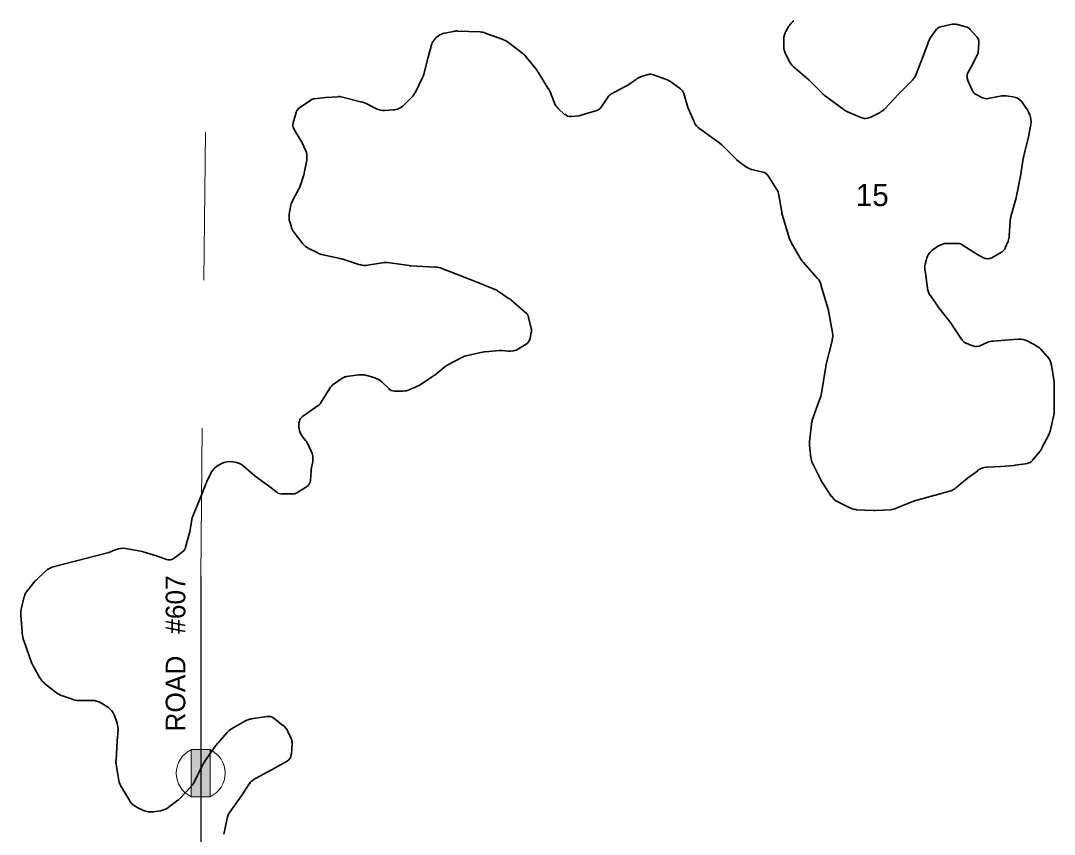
# Model space of a CAD drawing. Extents: x 291.5 to 296, y 2656.25 to 2660.19.
# Drawn here: x 293.823 to 294.521, y 2658.683 to 2659.233 of the extents above; entities that cross this region are included whole.
import ezdxf
from ezdxf.enums import TextEntityAlignment as Align

# ---------------------------------------------------------------- set-up
doc = ezdxf.new("R2010")
doc.units = 0
doc.header["$LTSCALE"] = 0.0061
doc.linetypes.add('MEDIUM_DASHED', pattern=[4.5, 3, -1.5])
for name, color, linetype, lineweight in [('14', 7, 'Continuous', 25), ('15', 7, 'MEDIUM_DASHED', 13), ('25', 7, 'Continuous', 35), ('39', 7, 'Continuous', 13), ('49', 7, 'Continuous', 13)]:
    doc.layers.add(name, color=color, linetype=linetype, lineweight=lineweight)
doc.layers.add('45', color=7, linetype='Continuous')

msp = doc.modelspace()

# ---------------------------------------------------------------- hatches: boundary and pattern name
at = {"layer": '39'}
msp.add_hatch(color=256, dxfattribs=at).paths.add_polyline_path([(293.937879, 2658.708712), (293.937879, 2658.74053), (293.950568, 2658.74053), (293.950568, 2658.708712)])

# ---------------------------------------------------------------- linework, layer by layer
at = {"layer": '14'}
msp.add_line((293.944318, 2658.857386), (293.944318, 2658.608902), dxfattribs=at)
at = {"layer": '15'}
msp.add_line((293.944318, 2658.857386), (293.952083, 2659.595076), dxfattribs=at)
at = {"layer": '25'}
for p, q in [((294.109091, 2659.224242), (294.114962, 2659.225379)), ((294.117614, 2659.225568), (294.132955, 2659.225)), ((294.339583, 2659.225758), (294.341477, 2659.228977)), ((294.44053, 2659.226136), (294.437121, 2659.221212)), ((294.451705, 2659.230114), (294.443939, 2659.228409)), ((294.460985, 2659.228409), (294.454356, 2659.230114)), ((294.468371, 2659.22178), (294.463826, 2659.226705)), ((294.101136, 2659.218371), (294.101515, 2659.219129)), ((294.136364, 2659.224242), (294.148485, 2659.219886)), ((294.151326, 2659.218182), (294.161742, 2659.210417)), ((294.338068, 2659.215341), (294.338068, 2659.219886)), ((294.469318, 2659.211364), (294.469697, 2659.217424)), ((294.163826, 2659.208333), (294.171402, 2659.198864)), ((294.341856, 2659.204924), (294.339205, 2659.210227)), ((294.172159, 2659.197727), (294.179167, 2659.186364)), ((294.089015, 2659.183902), (294.093939, 2659.194129)), ((294.232765, 2659.189015), (294.238636, 2659.193182)), ((294.241856, 2659.194886), (294.246402, 2659.196212)), ((294.25, 2659.196023), (294.258144, 2659.193182)), ((294.260795, 2659.191856), (294.268182, 2659.186553)), ((294.465152, 2659.185606), (294.462121, 2659.192614)), ((294.180303, 2659.18447), (294.182955, 2659.177462)), ((294.221212, 2659.182955), (294.231439, 2659.188258)), ((294.270455, 2659.183523), (294.272917, 2659.174811)), ((294.472159, 2659.180492), (294.467803, 2659.182765)), ((294.010985, 2659.173674), (294.018561, 2659.178977)), ((294.039205, 2659.18125), (294.05303, 2659.177652)), ((294.055492, 2659.176894), (294.062879, 2659.173106)), ((294.081439, 2659.175568), (294.086742, 2659.180871)), ((294.214773, 2659.174242), (294.219318, 2659.181061)), ((294.378788, 2659.172348), (294.365341, 2659.182386)), ((294.484091, 2659.181629), (294.475947, 2659.180114)), ((294.494129, 2659.180871), (294.488068, 2659.181818)), ((294.502273, 2659.172538), (294.497917, 2659.178598)), ((294.006629, 2659.163636), (294.008712, 2659.170644)), ((294.068561, 2659.17197), (294.074242, 2659.172348)), ((294.185795, 2659.173106), (294.189962, 2659.169318)), ((294.201894, 2659.168939), (294.211742, 2659.17197)), ((294.273485, 2659.173485), (294.277462, 2659.164205)), ((294.391098, 2659.166856), (294.381061, 2659.171023)), ((294.40303, 2659.170644), (294.395833, 2659.167045)), ((294.503977, 2659.169129), (294.503409, 2659.170455)), ((294.194318, 2659.167992), (294.199621, 2659.168371)), ((294.012121, 2659.151326), (294.007386, 2659.159091)), ((294.28125, 2659.15947), (294.294886, 2659.149811)), ((294.014962, 2659.145265), (294.012689, 2659.150189)), ((294.296402, 2659.148485), (294.30625, 2659.138636)), ((294.014205, 2659.129735), (294.015909, 2659.138447)), ((294.307765, 2659.137311), (294.313068, 2659.133523)), ((294.011174, 2659.120265), (294.013826, 2659.128409)), ((294.317235, 2659.131818), (294.323864, 2659.130303)), ((294.327462, 2659.127841), (294.333144, 2659.118939)), ((294.006061, 2659.110606), (294.010417, 2659.118561)), ((294.334659, 2659.114773), (294.336553, 2659.10322)), ((294.003977, 2659.101894), (294.004924, 2659.107008)), ((294.336932, 2659.101705), (294.341856, 2659.085227)), ((294.005492, 2659.093371), (294.004356, 2659.09678)), ((294.490152, 2659.087311), (294.49072, 2659.097159)), ((294.013258, 2659.082008), (294.007386, 2659.089583)), ((294.023295, 2659.075758), (294.017235, 2659.078788)), ((294.342992, 2659.082765), (294.349811, 2659.071212)), ((294.439015, 2659.07822), (294.442235, 2659.080303)), ((294.448485, 2659.082197), (294.455492, 2659.082197)), ((294.4875, 2659.079167), (294.489394, 2659.083712)), ((294.038447, 2659.07197), (294.025947, 2659.074811)), ((294.051705, 2659.067803), (294.039583, 2659.07178)), ((294.433523, 2659.068182), (294.43428, 2659.071591)), ((294.478409, 2659.072538), (294.485038, 2659.076326)), ((294.067045, 2659.069129), (294.057008, 2659.067424)), ((294.085038, 2659.067235), (294.070455, 2659.069318)), ((294.102462, 2659.066288), (294.086174, 2659.067045)), ((294.351136, 2659.069508), (294.360795, 2659.058523)), ((294.435038, 2659.051894), (294.433333, 2659.063826)), ((294.152652, 2659.044886), (294.144697, 2659.050189)), ((294.363068, 2659.054167), (294.367992, 2659.037879)), ((294.164015, 2659.035227), (294.153788, 2659.044129)), ((294.368182, 2659.036742), (294.370833, 2659.02197)), ((294.167424, 2659.024811), (294.16572, 2659.032197)), ((294.166667, 2659.017992), (294.167424, 2659.022348)), ((294.458523, 2659.016856), (294.451705, 2659.027083)), ((294.370833, 2659.017235), (294.366477, 2658.999811)), ((294.475379, 2659.015341), (294.470455, 2659.013068)), ((294.508523, 2659.013068), (294.502652, 2659.016288)), ((294.123295, 2659.00625), (294.134659, 2659.008902)), ((294.136553, 2659.009091), (294.145833, 2659.009848)), ((294.147727, 2659.009848), (294.151894, 2659.00947)), ((294.158902, 2659.010985), (294.164015, 2659.014205)), ((294.466098, 2659.012879), (294.461174, 2659.014773)), ((294.515909, 2659.005871), (294.511553, 2659.010795)), ((294.110795, 2659), (294.120644, 2659.005114)), ((294.102273, 2658.993371), (294.109091, 2658.998864)), ((294.366477, 2658.999053), (294.363447, 2658.981061)), ((294.520455, 2658.988826), (294.51875, 2659)), ((294.033712, 2658.986932), (294.040341, 2658.991477)), ((294.042803, 2658.992424), (294.051136, 2658.993561)), ((294.055871, 2658.993182), (294.061932, 2658.991477)), ((294.066856, 2658.988447), (294.071212, 2658.98428)), ((294.091288, 2658.986174), (294.101326, 2658.992614)), ((294.520644, 2658.969886), (294.520644, 2658.987121)), ((294.025189, 2658.974432), (294.032008, 2658.985227)), ((294.075189, 2658.982576), (294.080871, 2658.982576)), ((294.085417, 2658.983523), (294.089773, 2658.985417)), ((294.362879, 2658.979167), (294.357197, 2658.962879)), ((294.013068, 2658.965341), (294.023674, 2658.972727)), ((294.517803, 2658.955492), (294.520455, 2658.967424)), ((294.356629, 2658.960227), (294.355303, 2658.948295)), ((294.512311, 2658.944129), (294.516856, 2658.95303)), ((294.014962, 2658.949242), (294.012879, 2658.952083)), ((294.018939, 2658.942045), (294.016288, 2658.947348)), ((294.355303, 2658.945833), (294.35625, 2658.937689)), ((294.505871, 2658.935795), (294.510985, 2658.941856)), ((293.956061, 2658.932386), (293.958333, 2658.933523)), ((293.96572, 2658.934848), (293.967614, 2658.93447)), ((294.018939, 2658.929545), (294.019886, 2658.935038)), ((294.357386, 2658.933902), (294.363447, 2658.92178)), ((294.494508, 2658.932576), (294.502462, 2658.933712)), ((293.948485, 2658.921591), (293.951326, 2658.927462)), ((294.018371, 2658.922348), (294.018939, 2658.928598)), ((294.009091, 2658.913826), (294.01572, 2658.917992)), ((294.364205, 2658.920644), (294.370076, 2658.911553)), ((293.999242, 2658.913068), (294.006061, 2658.913068)), ((294.374432, 2658.907765), (294.382576, 2658.903788)), ((294.413826, 2658.903409), (294.425, 2658.907955)), ((294.386932, 2658.902462), (294.398485, 2658.901894)), ((294.399811, 2658.901894), (294.410227, 2658.902462)), ((293.936932, 2658.887689), (293.938258, 2658.895644)), ((293.934091, 2658.877083), (293.936742, 2658.886742)), ((293.882765, 2658.873864), (293.887311, 2658.875568)), ((293.893371, 2658.876326), (293.903788, 2658.874432)), ((293.926326, 2658.869697), (293.932008, 2658.874053)), ((293.832955, 2658.854735), (293.839773, 2658.861174)), ((293.827462, 2658.848106), (293.831818, 2658.853598)), ((293.823106, 2658.835227), (293.825189, 2658.84375)), ((293.824053, 2658.817045), (293.822727, 2658.831439)), ((293.830303, 2658.798674), (293.824811, 2658.814205)), ((293.835985, 2658.788447), (293.83125, 2658.79697)), ((293.84697, 2658.778788), (293.838826, 2658.785227)), ((293.857765, 2658.774432), (293.850189, 2658.777083)), ((293.870833, 2658.773674), (293.861553, 2658.773674)), ((293.88125, 2658.769318), (293.876894, 2658.77197)), ((293.887879, 2658.758333), (293.885985, 2658.763447)), ((293.974432, 2658.759848), (293.965152, 2658.754545)), ((293.989205, 2658.762879), (293.978409, 2658.761174)), ((293.999811, 2658.756818), (293.993561, 2658.761742)), ((294.005492, 2658.747538), (294.00322, 2658.752652)), ((294.005492, 2658.737311), (294.006061, 2658.744886)), ((293.889015, 2658.719508), (293.887121, 2658.730682)), ((293.946212, 2658.731061), (293.939962, 2658.71875)), ((293.896402, 2658.705871), (293.89053, 2658.71553)), ((293.938258, 2658.716098), (293.930303, 2658.707576)), ((293.905682, 2658.699432), (293.901326, 2658.701326)), ((293.928788, 2658.70625), (293.922348, 2658.701326)), ((293.917045, 2658.699242), (293.912121, 2658.698485)), ((293.959848, 2658.683333), (293.962121, 2658.694129))]:
    msp.add_line(p, q, dxfattribs=at)
for points in [[(294.435606, 2659.218371), (294.432197, 2659.208712), (294.427462, 2659.196402)], [(294.094886, 2659.196212), (294.097727, 2659.207197), (294.099811, 2659.215152)], [(294.462311, 2659.197348), (294.464394, 2659.201326), (294.468561, 2659.20928)], [(294.364015, 2659.183523), (294.354924, 2659.192614), (294.344508, 2659.201515)], [(294.424811, 2659.192424), (294.415341, 2659.182955), (294.40625, 2659.173106)], [(294.021212, 2659.179924), (294.028598, 2659.180682), (294.037311, 2659.18125)], [(294.499811, 2659.14072), (294.50303, 2659.15303), (294.504735, 2659.1625)], [(294.491098, 2659.099432), (294.494886, 2659.112879), (294.498106, 2659.128977), (294.499621, 2659.139583)], [(294.458523, 2659.08125), (294.468371, 2659.075), (294.472727, 2659.072538)], [(294.142424, 2659.051326), (294.129167, 2659.056629), (294.117045, 2659.061364), (294.105871, 2659.06572)], [(294.451136, 2659.027841), (294.442614, 2659.038826), (294.436932, 2659.04697)], [(294.496402, 2659.017614), (294.490152, 2659.017045), (294.479356, 2659.016288)], [(293.972917, 2658.932008), (293.981061, 2658.925), (293.989962, 2658.918561), (293.995644, 2658.914205)], [(294.475, 2658.931061), (294.48447, 2658.931629), (294.49375, 2658.932386)], [(294.454167, 2658.917235), (294.461932, 2658.923674), (294.468939, 2658.928788)], [(293.939015, 2658.898106), (293.944129, 2658.910606), (293.947917, 2658.920455)], [(294.426326, 2658.908523), (294.440152, 2658.912311), (294.449811, 2658.914962)], [(293.844697, 2658.863826), (293.860417, 2658.867992), (293.881439, 2658.873295)], [(293.905492, 2658.874053), (293.914394, 2658.871212), (293.921212, 2658.868939)], [(293.887121, 2658.733144), (293.887879, 2658.746402), (293.888447, 2658.753598)], [(293.962121, 2658.752083), (293.954545, 2658.743182), (293.94697, 2658.732576)], [(293.98125, 2658.721023), (293.992424, 2658.727083), (294.002652, 2658.732765)], [(293.964015, 2658.698295), (293.972348, 2658.710038), (293.977083, 2658.717424)]]:
    msp.add_lwpolyline(points, dxfattribs=at)
for centre, radius, start, end in [((294.351314, 2659.223214), 0.011364, 124.52958, 149.05615), ((294.117139, 2659.214274), 0.011364, 87.5085, 101.31858), ((294.132496, 2659.213606), 0.011364, 69.7605, 87.5085), ((294.349374, 2659.219979), 0.011364, 149.05614, 180), ((294.445172, 2659.222868), 0.005682, 102.104, 145.02914), ((294.452961, 2659.224539), 0.005682, 75.95313, 102.10401), ((294.459651, 2659.222865), 0.005682, 41.9648, 75.95314), ((294.110757, 2659.212334), 0.011364, 148.01492, 165.97436), ((294.11123, 2659.213091), 0.011364, 101.31859, 148.01491), ((294.144558, 2659.209159), 0.011364, 53.10844, 69.76051), ((294.446353, 2659.214644), 0.011364, 145.02915, 160.36045), ((294.46409, 2659.217929), 0.005682, 355.24009, 41.96479), ((294.154906, 2659.201391), 0.011364, 38.13531, 53.10844), ((294.349374, 2659.215338), 0.011364, 180, 206.54699), ((294.463588, 2659.211908), 0.005682, 331.40851, 355.24009), ((294.351992, 2659.210097), 0.011364, 206.54702, 229.06329), ((294.162457, 2659.191774), 0.011364, 31.98512, 38.13531), ((294.248049, 2659.190722), 0.005682, 70.33188, 106.71161), ((294.467365, 2659.194759), 0.005682, 153.45297, 203.18225), ((294.083853, 2659.199134), 0.011364, 333.45297, 345.0798), ((294.245179, 2659.183927), 0.011364, 106.71163, 125.01321), ((294.254229, 2659.182479), 0.011364, 55.28374, 70.33187), ((294.416783, 2659.20048), 0.011364, 315.02254, 338.76474), ((294.078758, 2659.188935), 0.011364, 315.02254, 333.45298), ((294.169601, 2659.180333), 0.011364, 21.02241, 31.98512), ((294.223981, 2659.177868), 0.005682, 118.09123, 146.33073), ((294.226156, 2659.19835), 0.011364, 298.09124, 305.01322), ((294.26502, 2659.181914), 0.005682, 15.9335, 55.28375), ((294.371993, 2659.191503), 0.011364, 224.97744, 233.59411), ((294.470336, 2659.18782), 0.005682, 203.18225, 243.41689), ((294.021719, 2659.174269), 0.005682, 95.19847, 124.71627), ((294.037752, 2659.175662), 0.005682, 75.95314, 94.76739), ((294.05034, 2659.166655), 0.011364, 63.41691, 75.95314), ((294.073445, 2659.183618), 0.011364, 273.57914, 315.02254), ((294.19347, 2659.18158), 0.011364, 201.0224, 227.99035), ((294.474776, 2659.185599), 0.005682, 243.41691, 281.31862), ((294.486305, 2659.170523), 0.011364, 81.24707, 101.31862), ((294.493301, 2659.175195), 0.005682, 36.00589, 81.24706), ((294.01416, 2659.169032), 0.005682, 124.71627, 164.06652), ((294.067919, 2659.183272), 0.011364, 243.41692, 273.57915), ((294.193843, 2659.173597), 0.005682, 227.99034, 275.19851), ((294.1985, 2659.179726), 0.011364, 275.19852, 287.36687), ((294.209994, 2659.177368), 0.005682, 287.36687, 326.33072), ((294.283862, 2659.178008), 0.011364, 195.93349, 203.61281), ((294.385467, 2659.181567), 0.011364, 233.59411, 247.60402), ((294.397859, 2659.180833), 0.011364, 296.58308, 317.14359), ((294.492998, 2659.165946), 0.011364, 23.18228, 36.00589), ((294.49355, 2659.164656), 0.011364, 349.38851, 23.18229), ((294.012186, 2659.162118), 0.005682, 164.06651, 211.5874), ((294.287934, 2659.168695), 0.011364, 203.61281, 234.44098), ((294.393296, 2659.172196), 0.005682, 247.60401, 296.58308), ((294.00242, 2659.145459), 0.011364, 24.42699, 31.58739), ((294.288298, 2659.140497), 0.011364, 44.97747, 54.44098), ((294.004665, 2659.140515), 0.011364, 349.38851, 24.42697), ((294.51089, 2659.138005), 0.011364, 165.97436, 171.87624), ((294.31427, 2659.146658), 0.011364, 224.97746, 234.98677), ((294.319615, 2659.142914), 0.011364, 234.98679, 257.89599), ((294.003055, 2659.13192), 0.011364, 341.57857, 349.3885), ((294.3227, 2659.12482), 0.005682, 31.98513, 77.89599), ((294.000392, 2659.123924), 0.011364, 331.71804, 341.57857), ((294.323452, 2659.112888), 0.011364, 9.45501, 31.98512), ((294.016131, 2659.105211), 0.011364, 151.71806, 170.54497), ((294.015265, 2659.10001), 0.011364, 170.54499, 196.68685), ((294.347791, 2659.105092), 0.011364, 189.45501, 196.91494), ((294.502141, 2659.096428), 0.011364, 164.48751, 176.42646), ((294.016303, 2659.096547), 0.011364, 196.68684, 218.13533), ((294.352815, 2659.088571), 0.011364, 196.91494, 210.44585), ((294.478841, 2659.087965), 0.011364, 338.21413, 356.42647), ((294.02225, 2659.088971), 0.011364, 218.13534, 243.41689), ((294.44532, 2659.068762), 0.011364, 123.71089, 165.97436), ((294.448457, 2659.070855), 0.011364, 90, 123.71087), ((294.455413, 2659.076536), 0.005682, 57.24425, 90), ((294.48231, 2659.081336), 0.005682, 299.7643, 338.21414), ((294.028374, 2659.085907), 0.011364, 243.41688, 257.46165), ((294.036071, 2659.060913), 0.011364, 72.46148, 77.46164), ((294.359625, 2659.076985), 0.011364, 210.44586, 221.40128), ((294.475548, 2659.077469), 0.005682, 240.92625, 299.76431), ((294.055131, 2659.078725), 0.011364, 252.46148, 279.46963), ((294.068924, 2659.057984), 0.011364, 81.86359, 99.46962), ((294.086739, 2659.078395), 0.011364, 261.86359, 267.50848), ((294.10189, 2659.054987), 0.011364, 69.42914, 87.50848), ((294.44451, 2659.065519), 0.011364, 165.97436, 188.1238), ((294.352248, 2659.050986), 0.011364, 16.24809, 41.40129), ((294.138337, 2659.040823), 0.011364, 56.28912, 68.73427), ((294.446231, 2659.053466), 0.011364, 188.12379, 214.67406), ((294.146364, 2659.035467), 0.011364, 49.0633, 56.28911), ((294.357006, 2659.034663), 0.011364, 10.29692, 16.24809), ((294.160215, 2659.030975), 0.005682, 12.98473, 49.06329), ((294.161938, 2659.023502), 0.005682, 348.69875, 12.98475), ((294.35969, 2659.019884), 0.011364, 346.51449, 10.29692), ((294.442239, 2659.020797), 0.011364, 33.66928, 38.13531), ((294.161053, 2659.019076), 0.005682, 301.62761, 348.69874), ((294.463191, 2659.02009), 0.005682, 213.66927, 250.00236), ((294.479996, 2659.004983), 0.011364, 93.57916, 114.46095), ((294.497304, 2659.006199), 0.011364, 61.68042, 94.76736), ((294.137286, 2658.997824), 0.011364, 94.08881, 103.2506), ((294.146721, 2658.998499), 0.011364, 84.80152, 94.0888), ((294.152943, 2659.020754), 0.011364, 264.80153, 301.62762), ((294.468107, 2659.018301), 0.005682, 250.00238, 294.46094), ((294.503079, 2659.003087), 0.011364, 42.25123, 61.68042), ((294.125935, 2658.995151), 0.011364, 103.25059, 118.09121), ((294.507533, 2658.998185), 0.011364, 8.96569, 42.25124), ((294.116102, 2658.989903), 0.011364, 118.09121, 128.68181), ((294.377615, 2658.997171), 0.011364, 166.51449, 170.54498), ((294.043503, 2658.986729), 0.005682, 97.60055, 123.89131), ((294.052658, 2658.982218), 0.011364, 74.0427, 97.60055), ((294.058811, 2658.980459), 0.011364, 44.97743, 74.0427), ((294.095134, 2659.002229), 0.011364, 302.75573, 308.68181), ((294.509278, 2658.987122), 0.011364, 0, 8.96569), ((294.036799, 2658.982226), 0.005682, 123.89131, 148.01487), ((294.075168, 2658.988205), 0.005682, 224.97741, 270), ((294.080859, 2658.993887), 0.011364, 270, 293.97927), ((294.085098, 2658.995772), 0.011364, 293.97928, 302.75573), ((294.352203, 2658.982926), 0.011364, 340.83499, 350.54498), ((294.020365, 2658.977363), 0.005682, 305.23884, 328.01488), ((294.509278, 2658.969935), 0.011364, 347.48074, 0), ((294.021855, 2658.959057), 0.011364, 163.7218, 217.85315), ((294.016401, 2658.960649), 0.005682, 125.23883, 163.7218), ((294.36797, 2658.959065), 0.011364, 160.83499, 173.66475), ((294.506633, 2658.958023), 0.011364, 333.45301, 347.48074), ((294.006065, 2658.942337), 0.011364, 26.54701, 37.85314), ((294.366644, 2658.947115), 0.011364, 173.66475, 186.52809), ((294.008739, 2658.936984), 0.011364, 350.54498, 26.54699), ((294.502192, 2658.949134), 0.011364, 320.73271, 333.45299), ((293.961546, 2658.922441), 0.011364, 118.6294, 153.45302), ((293.963742, 2658.92364), 0.011364, 79.68721, 118.62941), ((293.965649, 2658.923293), 0.011364, 49.74141, 79.68722), ((294.367577, 2658.938961), 0.011364, 186.52808, 206.54701), ((294.492753, 2658.943747), 0.011364, 274.76736, 278.75294), ((294.501532, 2658.93935), 0.005682, 278.75294, 320.7327), ((294.030232, 2658.927691), 0.011364, 170.54498, 175.24007), ((294.475667, 2658.919716), 0.011364, 93.57915, 126.89155), ((293.958557, 2658.916458), 0.011364, 153.45301, 158.97759), ((294.012718, 2658.922768), 0.005682, 301.62764, 355.24009), ((294.373605, 2658.926894), 0.011364, 206.54701, 213.66927), ((293.999174, 2658.918676), 0.005682, 232.10319, 270), ((294.006073, 2658.918676), 0.005682, 270, 301.62763), ((294.379585, 2658.917917), 0.011364, 213.66927, 243.41691), ((294.446903, 2658.925879), 0.011364, 284.94267, 309.82773), ((294.387654, 2658.913879), 0.011364, 243.41691, 266.81766), ((294.40944, 2658.913888), 0.011364, 273.57916, 292.39602), ((294.429405, 2658.897534), 0.011364, 105.53573, 112.39603), ((293.94949, 2658.893756), 0.011364, 157.63574, 170.54499), ((294.399116, 2658.913242), 0.011364, 266.81767, 273.57915), ((293.925762, 2658.88963), 0.011364, 345.0798, 350.54498), ((293.891488, 2658.865029), 0.011364, 80.53035, 111.817), ((293.928681, 2658.878514), 0.005682, 306.89157, 345.07981), ((293.878621, 2658.884359), 0.011364, 284.54542, 291.81699), ((293.901951, 2658.863284), 0.011364, 71.55153, 80.53035), ((293.922982, 2658.874237), 0.005682, 251.55149, 306.89155), ((293.847548, 2658.852791), 0.011364, 104.63189, 132.5329), ((293.84062, 2658.846436), 0.011364, 132.5329, 141.36223), ((293.83628, 2658.841005), 0.011364, 141.36221, 165.97437), ((293.834128, 2658.832394), 0.011364, 165.97436, 185.19037), ((293.83543, 2658.818063), 0.011364, 185.19036, 199.96862), ((293.841032, 2658.802646), 0.011364, 199.96862, 209.72548), ((293.845887, 2658.794143), 0.011364, 209.72546, 231.82086), ((293.853951, 2658.787802), 0.011364, 231.82086, 250.3319), ((293.861616, 2658.785062), 0.011364, 250.33189, 270), ((293.87091, 2658.762335), 0.011364, 58.37236, 90), ((293.875227, 2658.759676), 0.011364, 19.63954, 58.37237), ((293.877082, 2658.754479), 0.011364, 355.24009, 19.63955), ((293.980098, 2658.74991), 0.011364, 98.97959, 119.37703), ((293.990063, 2658.757237), 0.005682, 52.40961, 98.97958), ((293.992875, 2658.747902), 0.011364, 24.42696, 52.40962), ((293.97079, 2658.74467), 0.011364, 119.37703, 139.78586), ((294.000309, 2658.745274), 0.005682, 356.18892, 24.42696), ((293.999804, 2658.737689), 0.005682, 299.37703, 356.18892), ((293.898417, 2658.732455), 0.011364, 176.82267, 189.45501), ((293.956304, 2658.725953), 0.011364, 144.48366, 153.45298), ((293.900262, 2658.721377), 0.011364, 189.45502, 211.40951), ((293.929851, 2658.723856), 0.011364, 317.31309, 333.45298), ((293.986581, 2658.711057), 0.011364, 117.91593, 146.33074), ((293.906164, 2658.711712), 0.011364, 211.40951, 245.2077), ((293.915495, 2658.710459), 0.011364, 278.13642, 306.89154), ((293.921991, 2658.715335), 0.011364, 306.89154, 317.31308), ((293.91044, 2658.709736), 0.011364, 245.2077, 278.1364), ((293.973275, 2658.691781), 0.011364, 144.80366, 168.27341)]:
    msp.add_arc(centre, radius, start, end, dxfattribs=at)
at = {"layer": '39'}
for p, q in [((293.937879, 2658.708523), (293.937879, 2658.740341)), ((293.950568, 2658.740341), (293.950568, 2658.708523))]:
    msp.add_line(p, q, dxfattribs=at)
msp.add_lwpolyline([(293.937879, 2658.708712), (293.937879, 2658.74053), (293.950568, 2658.74053), (293.950568, 2658.708712)], close=True, dxfattribs=at)
for centre, start, end in [((293.945321, 2658.724566), 114.77119, 245.22881), ((293.943233, 2658.724566), 294.77119, 65.22881)]:
    msp.add_arc(centre, 0.017521, start, end, dxfattribs=at)

# ---------------------------------------------------------------- texts
at = {"layer": '45'}
msp.add_text('15', height=0.01496, dxfattribs=at).set_placement((294.397727, 2659.107386), align=Align.CENTER)
at = {"layer": '49'}
msp.add_text('   ROAD   #607', height=0.01326, rotation=90, dxfattribs=at).set_placement((293.933902, 2658.798011), align=Align.CENTER)

doc.saveas('drawing.dxf')
